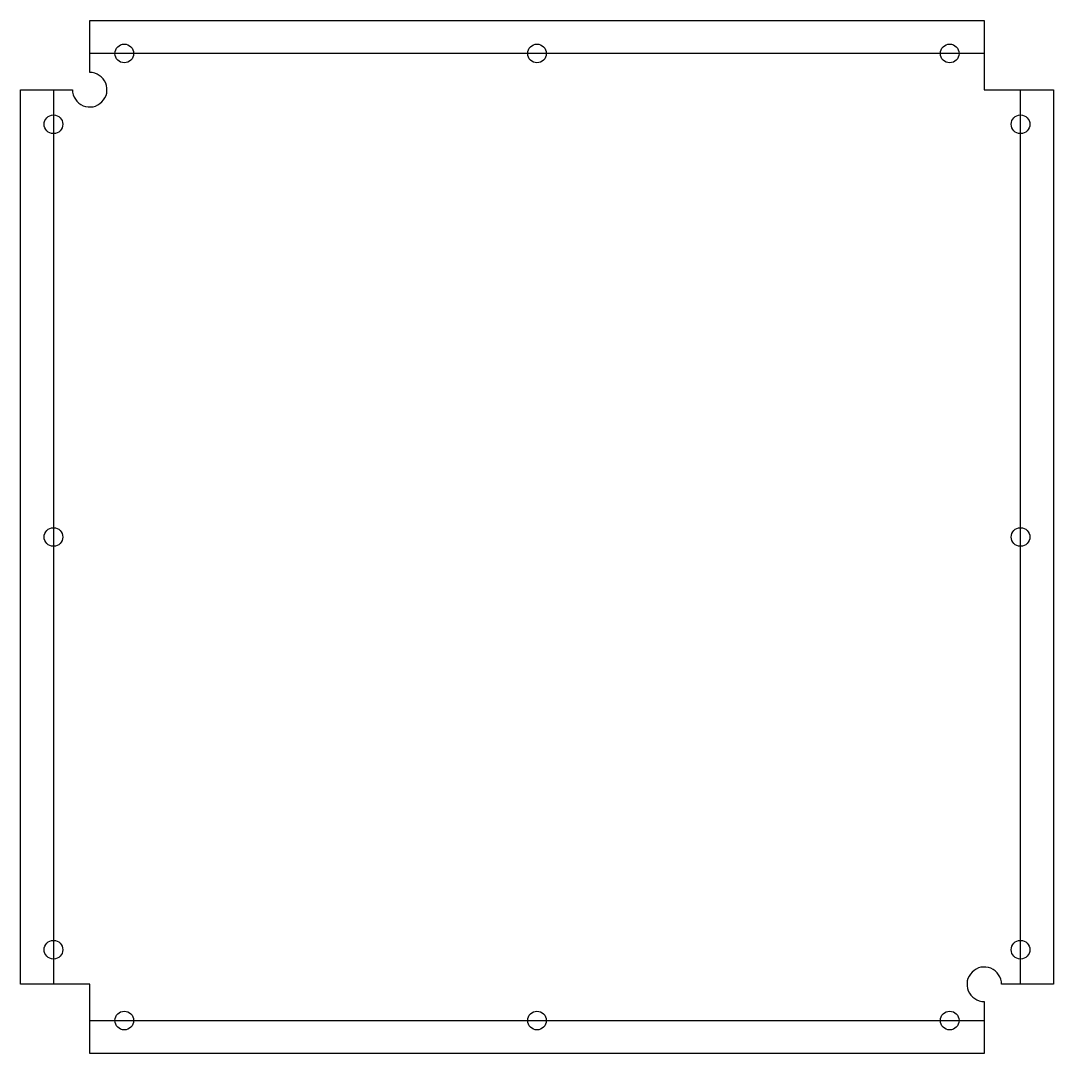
# Model space of a CAD drawing. Header units: millimetres. Extents: x 0 to 299, y 0 to 299.
import ezdxf

# ---------------------------------------------------------------- set-up
doc = ezdxf.new("R2010")
doc.units = ezdxf.units.MM
doc.layers.get('0').update_dxf_attribs({"linetype": 'CONTINUOUS'})

msp = doc.modelspace()

# ---------------------------------------------------------------- linework, layer by layer
for p, q in [((279, 289.5), (20, 289.5)), ((9.5, 279), (9.5, 20)), ((289.5, 20), (289.5, 279)), ((20, 9.5), (279, 9.5))]:
    msp.add_line(p, q)
msp.add_lwpolyline([(279, 0), (20, 0), (20, 20), (0, 20), (0, 279), (15, 279, 2.414214), (20, 284), (20, 299), (279, 299), (279, 279), (299, 279), (299, 20), (284, 20, 2.414214), (279, 15)], format="xyb", close=True)
for centre in [(30, 289.5), (149.5, 289.5), (269, 289.5), (9.5, 269), (289.5, 269), (9.5, 149.5), (289.5, 149.5), (9.5, 30), (289.5, 30), (30, 9.5), (149.5, 9.5), (269, 9.5)]:
    msp.add_circle(centre, 2.7)

doc.saveas('drawing.dxf')
